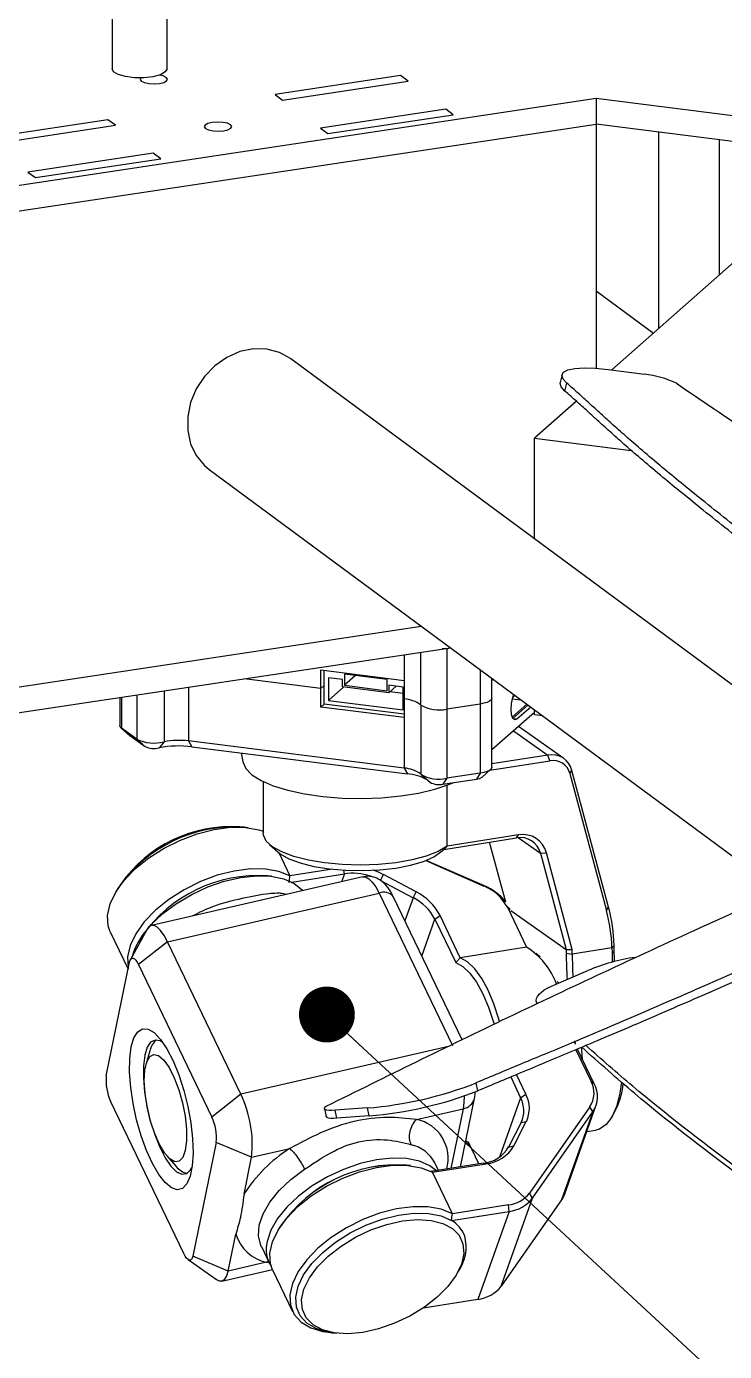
# Model space of a CAD drawing. Header units: millimetres. Extents: x 0 to 297, y 0 to 210.
# Drawn here: x 154.59 to 167.28, y 129.78 to 153.85 of the extents above; entities that cross this region are included whole.
import ezdxf

# ---------------------------------------------------------------- set-up
doc = ezdxf.new("R2010")
doc.units = ezdxf.units.MM
doc.layers.add('图框', color=7, linetype='Continuous')
doc.dimstyles.new('SLDDIMSTYLE0', dxfattribs={"dimtxt": 0.18, "dimasz": 1.016, "dimexe": 0, "dimexo": 0.0625, "dimgap": 0, "dimtad": 0, "dimtih": 1, "dimtoh": 1, "dimdec": 0, "dimrnd": 1e-09, "dimzin": 0, "dimdsep": 46, "dimtxsty": 'Standard', "dimblk1": 'DOT', "dimblk2": 'DOT', "dimsah": 1, "dimcen": 0.09, "dimadec": 0, "dimazin": 0, "dimtfac": 1.016, "dimtdec": 0, "dimtofl": 0, "dimtmove": 0, "dimatfit": 3, "dimldrblk": 'DOT', "dimfxl": 1, "dimfrac": 2, "dimtolj": 1, "dimtzin": 0, "dimarcsym": 0})

# ---------------------------------------------------------------- blocks, each defined once
blk = doc.blocks.new('_Dot')
at = {"color": 0, "linetype": 'ByBlock', "lineweight": -2}
blk.add_line((-0.5, 0), (-1, 0), dxfattribs=at)
at = {"color": 0, "linetype": 'ByBlock', "const_width": 0.5}
blk.add_lwpolyline([(-0.25, 0, 1), (0.25, 0, 1)], format="xyb", close=True, dxfattribs=at)

msp = doc.modelspace()

# ---------------------------------------------------------------- linework, layer by layer
at = {"color": 7, "linetype": 'Continuous', "lineweight": 25}
for p, q in [((156.148, 168.268), (156.148, 153.086)), ((157.148, 153.086), (157.148, 168.142)), ((161.391, 152.959), (159.112, 152.616)), ((161.391, 152.959), (159.112, 152.616)), ((161.528, 152.858), (161.391, 152.959)), ((161.528, 152.858), (161.391, 152.959)), ((159.249, 152.515), (161.528, 152.858)), ((159.249, 152.515), (161.528, 152.858)), ((152.364, 150.656), (164.948, 152.549)), ((159.112, 152.616), (159.249, 152.515)), ((159.112, 152.616), (159.249, 152.515)), ((164.948, 152.549), (174.302, 151.371)), ((164.948, 152.549), (164.948, 152.078)), ((156.074, 152.159), (153.796, 151.816)), ((156.074, 152.159), (153.796, 151.816)), ((156.211, 152.058), (156.074, 152.159)), ((156.211, 152.058), (156.074, 152.159)), ((162.214, 152.351), (159.935, 152.008)), ((162.214, 152.351), (159.935, 152.008)), ((160.072, 151.907), (162.351, 152.25)), ((160.072, 151.907), (162.351, 152.25)), ((162.351, 152.25), (162.214, 152.351)), ((162.351, 152.25), (162.214, 152.351)), ((152.364, 150.184), (164.948, 152.078)), ((152.364, 150.184), (164.948, 152.078)), ((153.933, 151.715), (156.211, 152.058)), ((153.933, 151.715), (156.211, 152.058)), ((159.935, 152.008), (160.072, 151.907)), ((159.935, 152.008), (160.072, 151.907)), ((174.302, 150.899), (164.948, 152.078)), ((164.948, 152.078), (164.948, 147.644)), ((166.082, 151.935), (166.082, 148.364)), ((167.184, 151.796), (167.184, 149.336)), ((156.897, 151.551), (154.618, 151.208)), ((156.897, 151.551), (154.618, 151.208)), ((154.756, 151.107), (157.034, 151.45)), ((154.756, 151.107), (157.034, 151.45)), ((157.034, 151.45), (156.897, 151.551)), ((157.034, 151.45), (156.897, 151.551)), ((169.625, 151.489), (165.231, 147.613)), ((154.618, 151.208), (154.756, 151.107)), ((154.618, 151.208), (154.756, 151.107)), ((164.948, 149.05), (165.989, 148.282)), ((170.931, 139.3), (159.399, 147.816)), ((165.167, 147.622), (165.827, 147.538)), ((164.329, 147.529), (164.293, 147.387)), ((164.381, 147.229), (164.417, 147.371)), ((164.588, 147.046), (163.825, 146.374)), ((163.825, 146.374), (165.584, 146.152)), ((163.825, 144.547), (163.825, 146.374)), ((157.914, 145.804), (168.299, 138.135)), ((152.364, 141.542), (161.769, 142.957)), ((152.364, 141.542), (161.769, 142.957)), ((152.364, 141.071), (162.3, 142.566)), ((162.232, 142.552), (162.304, 142.562)), ((162.232, 142.552), (162.232, 141.452)), ((161.458, 142.439), (161.458, 141.973)), ((161.762, 141.525), (161.762, 142.485)), ((159.946, 141.826), (159.946, 142.164)), ((159.946, 142.164), (161.458, 141.973)), ((160.005, 141.54), (160.005, 142.156)), ((160.371, 142.087), (160.371, 141.883)), ((161.15, 141.989), (160.371, 142.087)), ((160.574, 142.061), (160.371, 141.883)), ((162.841, 142.166), (162.841, 141.543)), ((157.541, 141.85), (157.541, 140.872)), ((159.946, 141.826), (158.551, 142.002)), ((159.946, 141.826), (158.551, 142.002)), ((159.946, 141.826), (160.005, 141.878)), ((160.005, 141.878), (159.946, 141.826)), ((159.946, 141.488), (159.946, 141.826)), ((160.34, 141.989), (160.082, 142.021)), ((160.082, 142.021), (160.082, 141.609)), ((160.359, 141.853), (160.082, 141.609)), ((160.34, 141.855), (160.34, 141.989)), ((161.182, 141.749), (160.34, 141.855)), ((160.371, 141.883), (161.15, 141.785)), ((161.15, 141.785), (161.15, 141.989)), ((161.439, 141.85), (161.182, 141.883)), ((161.182, 141.883), (161.182, 141.749)), ((161.314, 141.866), (161.182, 141.749)), ((161.439, 141.438), (161.439, 141.85)), ((161.458, 141.973), (161.458, 141.635)), ((163.053, 141.652), (163.053, 142.009)), ((163.079, 141.99), (163.053, 141.968)), ((163.079, 141.99), (163.053, 141.968)), ((156.287, 141.661), (156.287, 141.157)), ((156.32, 141.666), (156.32, 141.107)), ((156.596, 141.707), (156.596, 140.905)), ((157.093, 141.782), (157.093, 140.856)), ((160.082, 141.609), (161.439, 141.438)), ((161.439, 141.735), (161.2, 141.765)), ((161.458, 141.635), (161.458, 141.297)), ((163.053, 140.395), (163.053, 141.652)), ((163.429, 141.64), (163.579, 141.621)), ((163.471, 141.7), (163.437, 141.67)), ((159.946, 141.488), (160.005, 141.54)), ((161.458, 141.297), (159.946, 141.488)), ((161.458, 141.357), (160.005, 141.54)), ((161.762, 141.525), (161.762, 140.268)), ((162.841, 141.543), (162.232, 141.452)), ((162.841, 141.543), (162.232, 141.452)), ((162.232, 141.452), (162.232, 140.195)), ((162.841, 141.543), (162.841, 140.286)), ((163.825, 141.392), (163.053, 140.711)), ((163.423, 141.308), (163.427, 141.308)), ((163.424, 141.305), (163.427, 141.308)), ((163.427, 141.308), (163.69, 141.539)), ((163.709, 141.525), (163.434, 141.282)), ((163.758, 141.489), (163.505, 141.266)), ((163.825, 141.345), (163.825, 141.439)), ((163.979, 141.326), (163.825, 141.345)), ((156.311, 141.115), (156.466, 140.977)), ((156.596, 140.905), (156.32, 141.107)), ((156.32, 141.107), (156.471, 140.973)), ((161.458, 141.297), (161.458, 140.378)), ((163.505, 141.266), (163.439, 141.275)), ((164.36, 140.554), (163.534, 141.135)), ((156.466, 140.977), (156.471, 140.973)), ((156.471, 140.973), (156.748, 140.77)), ((157.093, 140.856), (157.002, 140.745)), ((161.458, 140.378), (157.541, 140.872)), ((157.541, 140.872), (157.6, 140.767)), ((163.445, 141.057), (164.072, 140.616)), ((157.6, 140.767), (161.517, 140.273)), ((158.496, 140.654), (158.524, 140.494)), ((164.072, 140.616), (163.053, 140.455)), ((164.108, 140.513), (164.072, 140.616)), ((161.458, 140.378), (161.517, 140.273)), ((162.874, 140.215), (163.03, 140.352)), ((163.016, 140.34), (164.108, 140.513)), ((158.895, 140.134), (158.895, 139.2)), ((161.772, 140.258), (161.928, 140.121)), ((162.232, 140.195), (162.163, 140.088)), ((162.163, 140.088), (162.773, 140.179)), ((162.841, 140.286), (162.232, 140.195)), ((162.841, 140.286), (162.773, 140.179)), ((164.471, 140.279), (164.508, 140.336)), ((164.471, 140.279), (165.137, 137.794)), ((165.174, 137.851), (164.508, 140.336)), ((162.241, 138.961), (162.241, 140.068)), ((158.548, 139.305), (158.473, 139.314)), ((158.622, 139.296), (158.548, 139.305)), ((163.536, 139.165), (162.241, 138.961)), ((163.5, 139.112), (163.536, 139.165)), ((159.008, 138.994), (159.164, 138.856)), ((162.127, 138.856), (162.179, 138.903)), ((162.177, 138.903), (163.5, 139.112)), ((163.304, 137.942), (163.012, 139.035)), ((163.532, 139.116), (163.936, 138.831)), ((159.179, 138.844), (159.383, 138.419)), ((161.85, 138.7), (162.908, 138.237)), ((162.917, 138.239), (161.856, 138.703)), ((163.936, 138.831), (164.045, 138.838)), ((163.936, 138.831), (164.403, 137.086)), ((164.514, 137.083), (164.045, 138.838)), ((159.046, 138.414), (158.972, 138.423)), ((160.154, 138.541), (159.383, 138.419)), ((159.419, 138.307), (160.371, 138.458)), ((160.371, 138.458), (160.319, 138.314)), ((160.371, 138.458), (160.364, 138.524)), ((161.028, 138.339), (161.083, 138.443)), ((161.674, 138.13), (161.083, 138.443)), ((156.265, 138.208), (156.226, 138.144)), ((156.305, 138.271), (156.265, 138.208)), ((160.709, 138.403), (156.864, 137.52)), ((161.028, 138.339), (161.619, 138.025)), ((162.917, 138.239), (162.908, 138.237)), ((157.156, 137.224), (161.002, 138.107)), ((161.002, 138.107), (162.334, 135.337)), ((162.511, 135.442), (161.26, 138.045)), ((161.619, 138.025), (161.471, 137.607)), ((161.619, 138.025), (161.674, 138.13)), ((162.017, 137.634), (162.112, 137.699)), ((162.479, 136.934), (162.112, 137.699)), ((163.334, 137.852), (163.684, 137.125)), ((163.387, 137.813), (163.334, 137.852)), ((163.4, 137.791), (164.403, 137.086)), ((165.137, 137.794), (165.174, 137.851)), ((161.779, 136.965), (162.017, 137.634)), ((162.017, 137.634), (162.396, 136.845)), ((156.116, 137.402), (156.441, 136.725)), ((156.786, 137.451), (156.483, 136.899)), ((157.156, 137.224), (156.631, 136.808)), ((156.689, 137.326), (156.65, 137.262)), ((158.488, 134.454), (157.156, 137.224)), ((163.684, 137.125), (162.479, 136.934)), ((163.928, 136.951), (163.856, 137.015)), ((164.403, 137.086), (164.514, 137.083)), ((164.403, 137.086), (164.403, 137.014)), ((164.403, 137.014), (164.514, 137.001)), ((165.235, 137.115), (164.514, 137.001)), ((164.514, 137.001), (164.514, 137.083)), ((165.235, 137.115), (165.275, 137.154)), ((165.275, 137.152), (165.235, 137.112)), ((165.235, 137.115), (165.235, 137.112)), ((165.237, 137.019), (165.277, 137.053)), ((165.277, 137.051), (165.237, 137.016)), ((165.237, 137.019), (165.237, 137.016)), ((165.275, 137.152), (165.275, 137.154)), ((165.277, 137.051), (165.277, 137.053)), ((156.044, 134.788), (156.468, 136.854)), ((156.631, 136.808), (157.963, 134.038)), ((164.137, 136.418), (164.797, 136.7)), ((164.24, 136.502), (164.275, 136.477)), ((163.86, 136.136), (163.871, 136.094)), ((162.264, 135.321), (158.488, 134.454)), ((164.546, 135.396), (164.552, 135.394)), ((164.559, 135.423), (164.566, 135.366)), ((156.833, 135.24), (156.768, 135.004)), ((164.58, 135.261), (164.857, 134.684)), ((164.913, 134.643), (164.61, 135.274)), ((163.67, 134.457), (163.5, 134.811)), ((162.799, 134.516), (162.768, 134.661)), ((163.395, 134.767), (163.576, 134.391)), ((164.913, 134.643), (164.857, 134.684)), ((157.454, 131.559), (156.122, 134.329)), ((158.488, 134.454), (157.963, 134.038)), ((162.481, 133.134), (162.736, 134.376)), ((163.576, 134.391), (163.192, 133.312)), ((163.576, 134.391), (163.67, 134.457)), ((160.008, 134.191), (160.039, 134.047)), ((160.793, 134.204), (160.204, 134.162)), ((160.236, 134.018), (160.204, 134.162)), ((160.824, 134.06), (160.793, 134.204)), ((161.684, 133.997), (162.53, 134.191)), ((162.53, 134.191), (162.308, 133.107)), ((164.835, 134.228), (163.739, 132.659)), ((163.793, 132.567), (164.889, 134.136)), ((164.889, 134.136), (164.321, 132.538)), ((164.377, 132.647), (164.945, 134.245)), ((164.889, 134.136), (164.835, 134.228)), ((165.227, 134.03), (165.276, 134.114)), ((160.824, 134.06), (160.236, 134.018)), ((163.584, 133.938), (163.357, 133.495)), ((163.452, 133.515), (163.679, 133.958)), ((163.584, 133.938), (163.679, 133.958)), ((162.629, 133.581), (162.577, 133.603)), ((164.778, 133.775), (164.942, 133.801)), ((158.042, 133.579), (157.618, 131.513)), ((158.685, 133.308), (158.042, 133.579)), ((158.685, 133.308), (159.377, 133.467)), ((162.574, 133.585), (162.65, 133.537)), ((162.818, 133.187), (162.629, 133.581)), ((163.357, 133.495), (163.452, 133.515)), ((157.153, 133.326), (157.315, 133.142)), ((158.547, 132.636), (158.685, 133.308)), ((161.574, 133.157), (161.499, 133.166)), ((162.898, 133.2), (161.946, 133.049)), ((161.971, 133.036), (162.947, 133.19)), ((162.081, 133.071), (162.017, 133.205)), ((162.898, 133.2), (162.947, 133.19)), ((162.335, 132.28), (161.971, 133.036)), ((163.793, 132.567), (163.739, 132.659)), ((163.355, 132.442), (162.335, 132.28)), ((163.224, 130.969), (163.793, 132.567)), ((164.321, 132.538), (163.224, 130.969)), ((163.367, 132.326), (163.355, 132.442)), ((162.318, 132.16), (163.367, 132.326)), ((163.367, 132.326), (162.798, 130.727)), ((159.217, 132.068), (159.177, 132.005)), ((158.261, 131.242), (158.399, 131.913)), ((158.863, 131.688), (159.006, 131.389)), ((157.531, 131.452), (158.045, 131.087)), ((158.261, 131.242), (157.618, 131.513)), ((158.145, 131.059), (159.064, 131.27)), ((158.953, 131.401), (158.261, 131.242)), ((158.953, 131.401), (158.99, 131.424)), ((158.953, 131.401), (159, 131.402)), ((159.067, 131.263), (159.43, 130.508)), ((162.395, 131.156), (162.435, 131.219)), ((162.798, 130.727), (161.804, 130.57)), ((160.078, 130.131), (160.152, 130.122)), ((160.152, 130.122), (160.227, 130.113))]:
    msp.add_line(p, q, dxfattribs=at)
at = {"color": 7, "linetype": 'Continuous', "lineweight": 25, "flags": 128}
for points in [[(157.115, 153.027), (157.027, 152.977), (156.892, 152.94), (156.728, 152.921), (156.555, 152.922), (156.392, 152.942), (156.261, 152.98), (156.176, 153.031), (156.148, 153.086)], [(156.669, 152.919), (156.658, 152.891), (156.68, 152.86), (156.736, 152.833), (156.819, 152.816)], [(156.819, 152.816), (156.915, 152.811), (157.01, 152.818), (157.09, 152.837), (157.141, 152.864), (157.157, 152.896), (157.135, 152.928), (157.079, 152.955), (157.008, 152.97)], [(157.148, 153.086), (157.148, 153.084), (157.115, 153.027)], [(157.985, 151.955), (158.081, 151.95), (158.176, 151.957), (158.255, 151.976), (158.307, 152.004), (158.323, 152.036), (158.301, 152.067), (158.244, 152.094), (158.162, 152.111), (158.065, 152.116), (157.97, 152.109), (157.891, 152.09), (157.839, 152.062), (157.823, 152.03), (157.845, 151.999), (157.902, 151.972), (157.985, 151.955)], [(159.399, 147.816), (159.394, 147.819), (159.19, 147.932), (158.961, 147.991), (158.718, 147.996), (158.472, 147.945), (158.234, 147.841), (158.017, 147.689), (157.829, 147.496), (157.68, 147.271), (157.576, 147.024), (157.523, 146.767), (157.523, 146.512), (157.576, 146.271), (157.68, 146.056), (157.829, 145.875), (157.914, 145.804)], [(164.417, 147.371), (164.347, 147.448), (164.327, 147.517), (164.357, 147.573), (164.436, 147.615), (164.561, 147.641), (164.729, 147.651), (164.933, 147.645), (165.167, 147.622)], [(164.381, 147.229), (164.311, 147.306), (164.291, 147.375), (164.293, 147.387)], [(162.232, 142.552), (162.162, 142.544), (162.152, 142.543)], [(163.053, 141.652), (163.052, 141.644), (163.039, 141.619), (163.009, 141.595), (162.965, 141.573), (162.908, 141.556), (162.841, 141.543)], [(163.053, 141.652), (163.052, 141.644), (163.039, 141.619), (163.009, 141.595), (162.965, 141.573), (162.908, 141.556), (162.841, 141.543)], [(163.505, 141.266), (163.467, 141.253), (163.434, 141.282), (163.412, 141.35), (163.405, 141.445), (163.412, 141.554), (163.434, 141.66), (163.452, 141.714)], [(156.32, 141.107), (156.295, 141.132), (156.287, 141.157)], [(158.524, 140.494), (158.525, 140.491), (158.578, 140.372), (158.691, 140.258), (158.859, 140.152), (159.08, 140.057), (159.345, 139.976), (159.648, 139.91), (159.979, 139.863), (160.33, 139.835), (160.689, 139.828), (161.048, 139.84), (161.395, 139.873), (161.72, 139.925), (162.014, 139.994), (162.269, 140.079), (162.361, 140.118)], [(163.053, 140.395), (163.052, 140.387), (163.039, 140.362), (163.009, 140.338), (162.965, 140.316), (162.908, 140.299), (162.841, 140.286)], [(156.116, 137.402), (156.077, 137.514), (156.065, 137.704), (156.112, 137.911), (156.215, 138.126), (156.371, 138.343), (156.575, 138.553), (156.819, 138.749), (157.094, 138.924), (157.39, 139.071), (157.698, 139.186), (158.005, 139.264), (158.301, 139.303), (158.575, 139.301), (158.818, 139.258), (158.895, 139.232)], [(162.241, 138.961), (162.077, 138.865), (161.861, 138.781), (161.602, 138.712), (161.309, 138.66), (160.992, 138.628), (160.663, 138.617), (160.332, 138.626), (160.013, 138.656), (159.717, 138.706), (159.454, 138.773), (159.234, 138.855), (159.064, 138.95), (158.951, 139.054), (158.899, 139.163), (158.895, 139.2)], [(159.164, 138.856), (159.207, 138.823), (159.364, 138.733), (159.569, 138.656), (159.817, 138.593), (160.096, 138.548), (160.396, 138.522), (160.706, 138.516), (161.013, 138.53), (161.307, 138.564), (161.575, 138.616), (161.807, 138.684), (161.995, 138.767), (162.127, 138.856)], [(159.383, 138.419), (159.181, 138.502), (158.939, 138.545), (158.664, 138.547), (158.368, 138.509), (158.061, 138.431), (157.754, 138.316), (157.457, 138.168), (157.182, 137.993), (156.938, 137.797), (156.735, 137.587), (156.578, 137.37), (156.475, 137.155), (156.428, 136.949), (156.44, 136.759), (156.444, 136.741)], [(156.837, 137.509), (156.86, 137.535), (157.073, 137.736), (157.321, 137.921), (157.596, 138.085), (157.889, 138.221), (158.189, 138.325), (158.487, 138.393), (158.773, 138.424), (159.036, 138.416), (159.268, 138.368), (159.46, 138.284), (159.607, 138.166), (159.619, 138.153)], [(160.709, 138.403), (160.757, 138.401), (160.816, 138.37), (160.878, 138.309), (160.941, 138.22), (161.002, 138.107)], [(157.156, 137.224), (157.095, 137.337), (157.032, 137.426), (156.97, 137.487), (156.911, 137.518), (156.857, 137.518), (156.811, 137.487), (156.786, 137.451)], [(165.237, 137.016), (165.241, 136.872), (165.241, 136.854)], [(165.282, 136.865), (165.28, 136.903), (165.277, 137.051)], [(156.468, 136.854), (156.478, 136.889), (156.493, 136.914), (156.512, 136.926), (156.533, 136.926), (156.557, 136.913), (156.581, 136.889), (156.607, 136.854), (156.631, 136.808)], [(162.396, 136.845), (162.525, 136.776), (162.653, 136.655), (162.776, 136.488), (162.891, 136.279), (162.994, 136.035), (163.081, 135.765), (163.092, 135.726)], [(163.193, 135.775), (163.181, 135.819), (163.091, 136.095), (162.986, 136.344), (162.868, 136.558), (162.742, 136.732), (162.611, 136.858), (162.479, 136.934)], [(163.865, 136.121), (163.857, 136.155), (163.862, 136.192), (163.88, 136.231), (163.91, 136.271), (163.952, 136.31), (164.005, 136.349), (164.067, 136.385), (164.137, 136.418)], [(156.497, 135.314), (156.546, 135.479), (156.616, 135.59), (156.703, 135.644), (156.804, 135.639), (156.914, 135.574), (157.03, 135.451), (157.147, 135.277), (157.259, 135.059), (157.362, 134.804), (157.452, 134.524), (157.526, 134.23), (157.58, 133.934), (157.611, 133.648), (157.62, 133.385), (157.604, 133.154), (157.566, 132.965), (157.507, 132.826), (157.428, 132.742), (157.333, 132.718), (157.227, 132.753), (157.113, 132.848), (156.996, 132.996), (156.882, 133.194), (156.773, 133.432), (156.676, 133.701), (156.594, 133.989), (156.53, 134.286), (156.487, 134.578), (156.467, 134.854), (156.47, 135.103), (156.497, 135.314)], [(157.078, 135.387), (157.022, 135.422), (156.93, 135.439), (156.85, 135.4), (156.786, 135.306), (156.742, 135.161)], [(164.699, 135.088), (164.687, 135.26), (164.684, 135.3)], [(156.742, 135.161), (156.719, 134.971), (156.718, 134.747), (156.739, 134.498), (156.782, 134.236), (156.844, 133.973), (156.923, 133.721), (157.015, 133.493), (157.115, 133.299), (157.218, 133.148), (157.321, 133.046), (157.418, 133), (157.505, 133.011), (157.577, 133.078), (157.599, 133.116)], [(156.745, 134.889), (156.779, 135.04), (156.834, 135.138), (156.908, 135.178), (156.994, 135.156), (157.089, 135.074), (157.185, 134.937), (157.277, 134.754), (157.36, 134.536), (157.427, 134.298), (157.475, 134.053), (157.5, 133.817), (157.502, 133.606), (157.48, 133.432), (157.435, 133.306), (157.37, 133.237), (157.289, 133.228), (157.198, 133.28), (157.102, 133.39), (157.007, 133.552), (156.919, 133.754), (156.844, 133.984), (156.786, 134.227), (156.749, 134.47), (156.735, 134.695), (156.745, 134.889)], [(165.408, 134.674), (165.379, 134.471), (165.317, 134.233), (165.233, 134.04), (165.129, 133.901), (165.008, 133.819), (164.942, 133.801)], [(162.548, 134.421), (162.545, 134.304), (162.53, 134.191)], [(160.204, 134.162), (160.144, 134.16), (160.093, 134.161), (160.053, 134.165), (160.025, 134.174), (160.01, 134.185), (160.008, 134.2), (160.019, 134.217), (160.043, 134.237)], [(160.236, 134.018), (160.175, 134.015), (160.125, 134.016), (160.085, 134.021), (160.057, 134.029), (160.042, 134.041), (160.039, 134.047)], [(162.044, 133.065), (161.927, 133.152), (161.735, 133.237), (161.503, 133.284), (161.24, 133.292), (160.954, 133.262), (160.656, 133.193), (160.356, 133.089), (160.063, 132.953), (159.788, 132.79), (159.54, 132.604), (159.327, 132.403), (159.158, 132.194), (159.037, 131.982), (158.968, 131.777)], [(159.067, 131.263), (159.028, 131.375), (159.016, 131.565), (159.063, 131.772), (159.166, 131.987), (159.323, 132.204), (159.526, 132.414), (159.77, 132.61), (160.045, 132.785), (160.342, 132.932), (160.649, 133.047), (160.956, 133.125), (161.252, 133.164), (161.527, 133.162), (161.769, 133.118), (161.971, 133.036)], [(158.863, 131.688), (158.854, 131.708), (158.811, 131.882), (158.825, 132.076), (158.893, 132.282), (159.015, 132.494), (159.186, 132.705), (159.399, 132.906), (159.649, 133.092)], [(164.377, 132.647), (164.354, 132.593), (164.321, 132.538)], [(162.335, 132.28), (162.132, 132.363), (161.89, 132.406), (161.616, 132.408), (161.32, 132.37), (161.012, 132.292), (160.705, 132.177), (160.408, 132.029), (160.133, 131.854), (159.89, 131.658), (159.686, 131.448), (159.53, 131.231), (159.426, 131.016), (159.38, 130.81), (159.391, 130.62), (159.461, 130.453), (159.586, 130.315), (159.762, 130.212), (159.982, 130.146), (160.078, 130.131)], [(160.152, 130.122), (160.073, 130.134), (159.859, 130.196), (159.688, 130.294), (159.567, 130.425), (159.499, 130.585), (159.487, 130.767), (159.532, 130.965), (159.631, 131.172), (159.782, 131.38), (159.978, 131.581), (160.213, 131.769), (160.478, 131.936), (160.763, 132.076), (161.059, 132.185), (161.353, 132.258), (161.636, 132.292), (161.898, 132.287), (162.128, 132.242), (162.318, 132.16), (162.318, 132.16)], [(159.637, 130.914), (159.735, 131.116), (159.884, 131.319), (160.078, 131.514), (160.311, 131.696), (160.572, 131.856), (160.853, 131.989), (161.142, 132.089), (161.428, 132.152), (161.7, 132.177), (161.948, 132.162), (162.162, 132.107), (162.334, 132.016), (162.457, 131.891), (162.527, 131.736), (162.541, 131.559), (162.498, 131.366), (162.401, 131.165), (162.252, 130.962), (162.057, 130.766), (161.825, 130.584), (161.563, 130.424), (161.283, 130.292), (160.994, 130.192), (160.708, 130.128), (160.436, 130.103), (160.188, 130.118), (159.974, 130.173), (159.802, 130.264), (159.678, 130.39), (159.608, 130.544), (159.595, 130.721), (159.637, 130.914)], [(157.618, 131.513), (157.607, 131.478), (157.592, 131.454), (157.574, 131.441), (157.552, 131.441), (157.529, 131.454), (157.504, 131.478), (157.479, 131.513), (157.454, 131.559)], [(158.045, 131.087), (158.097, 131.061), (158.151, 131.061), (158.197, 131.092), (158.234, 131.153), (158.261, 131.242)]]:
    msp.add_lwpolyline(points, dxfattribs=at)
at = {"color": 7, "linetype": 'Continuous', "lineweight": 25}
for centre, radius, start, end in [((165.593, 145.64), 1.912, 64.7732, 82.958), ((161.441, 141.115), 0.52, 51.876, 88.1675), ((161.441, 141.115), 0.52, 51.876, 88.1675), ((162.088, 142.074), 0.639, 239.3526, 282.9914), ((162.088, 142.074), 0.639, 239.3526, 282.9914), ((156.913, 141.581), 0.747, 244.8806, 283.8934), ((157.366, 139.488), 1.395, 82.7858, 101.2759), ((156.91, 141.117), 0.382, 244.8395, 283.9061), ((157.366, 138.921), 1.86, 82.7858, 101.2759), ((164.141, 140.244), 0.379, 14.0913, 100.4598), ((161.441, 139.858), 0.52, 51.876, 88.1675), ((164.165, 140.202), 0.316, 14.0913, 100.4598), ((161.465, 139.449), 0.825, 59.9327, 86.4204), ((162.088, 140.817), 0.639, 239.3526, 282.9914), ((162.09, 140.426), 0.346, 242.004, 282.3038), ((162.758, 140.382), 0.203, 274.231, 304.7443), ((158.38, 136.732), 2.579, 86.2656, 145.085), ((158.327, 136.842), 2.476, 86.6066, 144.744), ((163.616, 138.73), 0.442, 14.0913, 100.4598), ((163.569, 138.739), 0.379, 14.0913, 100.4598), ((158.805, 135.847), 2.581, 86.3009, 145.0497), ((160.52, 137.43), 1.038, 71.8275, 98.2495), ((160.502, 137.346), 1.241, 62.1021, 71.3427), ((162.592, 137.459), 0.84, 27.8744, 67.8674), ((162.525, 137.314), 1.004, 39.3151, 67.0313), ((161.089, 137.901), 0.224, 40.1067, 112.794), ((161.214, 137.215), 0.906, 27.4923, 63.3969), ((161.228, 137.239), 0.996, 27.4923, 63.3969), ((162.253, 137.029), 2.983, 1.648, 14.8608), ((162.216, 137.066), 3.06, 1.648, 14.8608), ((157.795, 136.57), 1.339, 138.9856, 163.4876), ((162.991, 136.008), 1.314, 19.9401, 58.1924), ((171.938, 137.019), 7.534, 180.0359, 183.6565), ((171.842, 137.005), 7.328, 180.0335, 183.2919), ((166.152, 133.509), 3.467, 98.1494, 113.005), ((157.184, 135.163), 0.359, 129.2986, 167.6024), ((156.881, 134.695), 0.842, 173.7122, 205.7656), ((160.209, 141.238), 7.058, 274.7471, 291.2588), ((164.466, 134.474), 0.444, 326.3564, 28.2412), ((164.479, 134.41), 0.494, 326.3564, 28.2412), ((164.011, 134.792), 1.436, 331.7929, 354.1145), ((156.591, 133.538), 2.106, 353.7122, 25.7656), ((160.24, 141.094), 7.058, 274.7471, 291.2588), ((162.492, 134.44), 0.252, 278.7618, 345.2527), ((163.131, 134.156), 0.503, 334.2621, 27.8568), ((163.181, 134.198), 0.553, 334.2621, 27.8568), ((157.204, 133.672), 0.842, 353.7122, 25.7656), ((161.533, 133.288), 0.725, 344.5268, 77.9138), ((160.791, 131.223), 2.652, 122.2273, 147.8031), ((161.43, 132.889), 0.667, 28.283, 76.3668), ((162.836, 133.8), 0.603, 275.8744, 329.6801), ((162.88, 133.85), 0.663, 275.8744, 329.6801), ((157.59, 133.354), 0.347, 217.629, 257.2026), ((161.333, 130.59), 2.581, 86.3009, 145.0497), ((161.331, 130.593), 2.579, 86.2656, 145.085), ((163.29, 133.003), 0.565, 276.5938, 322.5187), ((163.294, 132.949), 0.628, 276.5938, 322.5187), ((162.05, 131.685), 0.545, 21.1557, 60.5212), ((159.119, 132.136), 0.754, 197.1912, 257.3124), ((159.528, 131.637), 0.577, 166.0129, 212.364), ((161.806, 131.679), 0.779, 323.8192, 15.0915), ((162.726, 131.351), 0.628, 276.5938, 322.5187)]:
    msp.add_arc(centre, radius, start, end, dxfattribs=at)
for points, knots in [([(172.998, 141.274), (172.855, 141.347), (172.437, 141.561), (171.874, 141.906), (171.147, 142.318), (170.418, 142.73), (169.707, 143.146), (169.05, 143.57), (168.46, 144.003), (167.911, 144.43), (167.395, 144.835), (166.943, 145.194), (166.55, 145.512), (166.183, 145.814), (165.843, 146.099), (165.532, 146.368), (165.268, 146.602), (165.038, 146.81), (164.828, 147.002), (164.626, 147.187), (164.486, 147.309), (164.417, 147.371)], [0, 0, 0, 0, 0.033926, 0.099448, 0.163782, 0.227611, 0.292499, 0.360224, 0.430771, 0.505697, 0.572999, 0.63281, 0.685851, 0.73284, 0.785134, 0.830246, 0.869662, 0.904867, 0.93734, 0.968558, 1, 1, 1, 1]), ([(166.408, 147.37), (167.326, 146.748), (169.161, 145.506), (171.471, 143.805), (173.099, 142.552), (173.864, 141.915), (174.068, 141.745)], [0, 0, 0, 0, 0.3259594, 0.6513465, 0.9069228, 1, 1, 1, 1]), ([(172.974, 141.126), (172.831, 141.199), (172.41, 141.414), (171.846, 141.76), (171.12, 142.172), (170.39, 142.584), (169.678, 143), (169.02, 143.424), (168.429, 143.858), (167.88, 144.285), (167.363, 144.69), (166.91, 145.05), (166.516, 145.369), (166.149, 145.671), (165.809, 145.957), (165.498, 146.225), (165.234, 146.459), (165.003, 146.668), (164.793, 146.86), (164.59, 147.045), (164.451, 147.167), (164.381, 147.229)], [0, 0, 0, 0, 0.034042, 0.099546, 0.163871, 0.227673, 0.292518, 0.360184, 0.430697, 0.505641, 0.572973, 0.632808, 0.685866, 0.732868, 0.785172, 0.830286, 0.869701, 0.904899, 0.937363, 0.96857, 1, 1, 1, 1]), ([(156.596, 140.905), (156.624, 140.88), (156.675, 140.835), (156.726, 140.79), (156.748, 140.77)], [0, 0, 0, 0, 0.56, 1, 1, 1, 1]), ([(174.268, 140.18), (174.116, 140.073), (173.811, 139.858), (173.189, 139.517), (172.624, 139.185), (172.071, 138.856), (171.472, 138.516), (170.772, 138.156), (169.945, 137.771), (169.084, 137.385), (168.263, 137.017), (167.524, 136.689), (166.862, 136.398), (166.224, 136.12), (165.613, 135.856), (165.025, 135.605), (164.503, 135.386), (164.032, 135.189), (163.596, 135.008), (163.176, 134.833), (162.904, 134.718), (162.768, 134.661)], [0, 0, 0, 0, 0.063389, 0.126913, 0.189285, 0.251167, 0.314076, 0.379736, 0.448131, 0.520772, 0.586022, 0.644009, 0.695432, 0.740988, 0.791687, 0.835423, 0.873637, 0.907769, 0.939251, 0.969517, 1, 1, 1, 1]), ([(160.043, 134.237), (161.134, 134.775), (163.313, 135.849), (166.567, 137.363), (169.686, 138.768), (171.685, 139.631), (172.685, 140.063)], [0, 0, 0, 0, 0.280354, 0.560215, 0.780034, 1, 1, 1, 1]), ([(174.305, 140.039), (174.153, 139.932), (173.85, 139.718), (173.227, 139.377), (172.661, 139.045), (172.108, 138.715), (171.51, 138.375), (170.811, 138.016), (169.983, 137.63), (169.122, 137.243), (168.3, 136.875), (167.56, 136.547), (166.897, 136.255), (166.259, 135.977), (165.646, 135.713), (165.058, 135.462), (164.536, 135.242), (164.065, 135.045), (163.628, 134.864), (163.208, 134.689), (162.936, 134.574), (162.799, 134.516)], [0, 0, 0, 0, 0.063369, 0.126884, 0.189255, 0.25112, 0.313997, 0.379608, 0.447981, 0.52065, 0.585938, 0.643956, 0.695403, 0.740978, 0.791694, 0.835439, 0.873656, 0.907787, 0.939265, 0.969524, 1, 1, 1, 1]), ([(162.177, 138.903), (162.189, 138.913), (162.21, 138.933), (162.232, 138.952), (162.241, 138.961)], [0, 0, 0, 0, 0.560006, 1, 1, 1, 1]), ([(159.367, 138.299), (159.37, 138.321), (159.375, 138.362), (159.381, 138.402), (159.383, 138.419)], [0, 0, 0, 0, 0.560006, 1, 1, 1, 1]), ([(161.26, 138.045), (161.245, 138.074), (161.203, 138.157), (161.127, 138.26), (161.02, 138.352), (160.902, 138.404), (160.792, 138.422), (160.729, 138.403), (160.71, 138.397)], [0, 0, 0, 0, 0.133319, 0.389267, 0.568261, 0.743753, 0.921399, 1, 1, 1, 1]), ([(159.322, 138.085), (159.286, 138.092), (159.228, 138.105), (159.12, 138.104), (158.903, 138.092), (158.522, 138.01), (158.016, 137.898), (157.731, 137.753), (157.612, 137.692)], [0, 0, 0, 0, 0.080573, 0.129644, 0.223964, 0.509483, 0.794779, 1, 1, 1, 1]), ([(165.235, 137.112), (165.236, 137.095), (165.237, 137.064), (165.237, 137.033), (165.237, 137.019)], [0, 0, 0, 0, 0.55858, 1, 1, 1, 1]), ([(165.277, 137.053), (165.277, 137.072), (165.276, 137.105), (165.275, 137.138), (165.275, 137.152)], [0, 0, 0, 0, 0.561426, 1, 1, 1, 1]), ([(162.396, 136.845), (162.412, 136.862), (162.439, 136.892), (162.467, 136.921), (162.479, 136.934)], [0, 0, 0, 0, 0.560006, 1, 1, 1, 1]), ([(172.851, 129.503), (171.915, 130.064), (170.044, 131.186), (167.678, 132.858), (165.897, 134.233), (165.004, 135.024), (164.686, 135.306)], [0, 0, 0, 0, 0.310669, 0.621168, 0.865316, 1, 1, 1, 1]), ([(172.816, 129.634), (171.88, 130.195), (170.008, 131.317), (167.644, 132.989), (165.901, 134.333), (165.044, 135.09), (164.764, 135.338)], [0, 0, 0, 0, 0.31566, 0.631149, 0.87922, 1, 1, 1, 1]), ([(162.736, 134.376), (162.742, 134.406), (162.75, 134.445), (162.75, 134.489), (162.75, 134.499)], [0, 0, 0, 0, 0.785906, 1, 1, 1, 1]), ([(161.684, 133.997), (161.512, 134.014), (161.16, 134.051), (160.546, 133.981), (159.945, 133.773), (159.563, 133.567), (159.377, 133.467)], [0, 0, 0, 0, 0.243895, 0.499985, 0.756345, 1, 1, 1, 1]), ([(159.649, 133.092), (159.726, 133.143), (159.83, 133.213), (159.989, 133.313), (160.232, 133.455), (160.631, 133.621), (161.166, 133.646), (161.447, 133.573), (161.587, 133.537)], [0, 0, 0, 0, 0.125125, 0.168067, 0.250611, 0.500479, 0.750153, 1, 1, 1, 1]), ([(158.547, 132.636), (158.529, 132.494), (158.497, 132.246), (158.428, 132.013), (158.399, 131.913)], [0, 0, 0, 0, 0.571345, 1, 1, 1, 1]), ([(162.318, 132.16), (162.321, 132.182), (162.327, 132.222), (162.332, 132.263), (162.335, 132.28)], [0, 0, 0, 0, 0.560006, 1, 1, 1, 1])]:
    msp.add_open_spline(points, degree=3, knots=knots, dxfattribs=at)
for points in [[(161.587, 133.537), (161.574, 133.573), (161.549, 133.645), (161.56, 133.777), (161.604, 133.904), (161.658, 133.966), (161.684, 133.997)], [(159.377, 133.467), (159.398, 133.447), (159.442, 133.407), (159.519, 133.308), (159.594, 133.196), (159.631, 133.127), (159.649, 133.092)]]:
    msp.add_open_spline(points, degree=3, dxfattribs=at)

# ---------------------------------------------------------------- leaders
at = {"layer": '图框'}
for points in [[(152.418, 180.505), (191.684, 142.586)], [(160.054, 135.902), (191.684, 106.648)]]:
    msp.add_leader(points, dimstyle='SLDDIMSTYLE0', dxfattribs=at)

doc.saveas('drawing.dxf')
